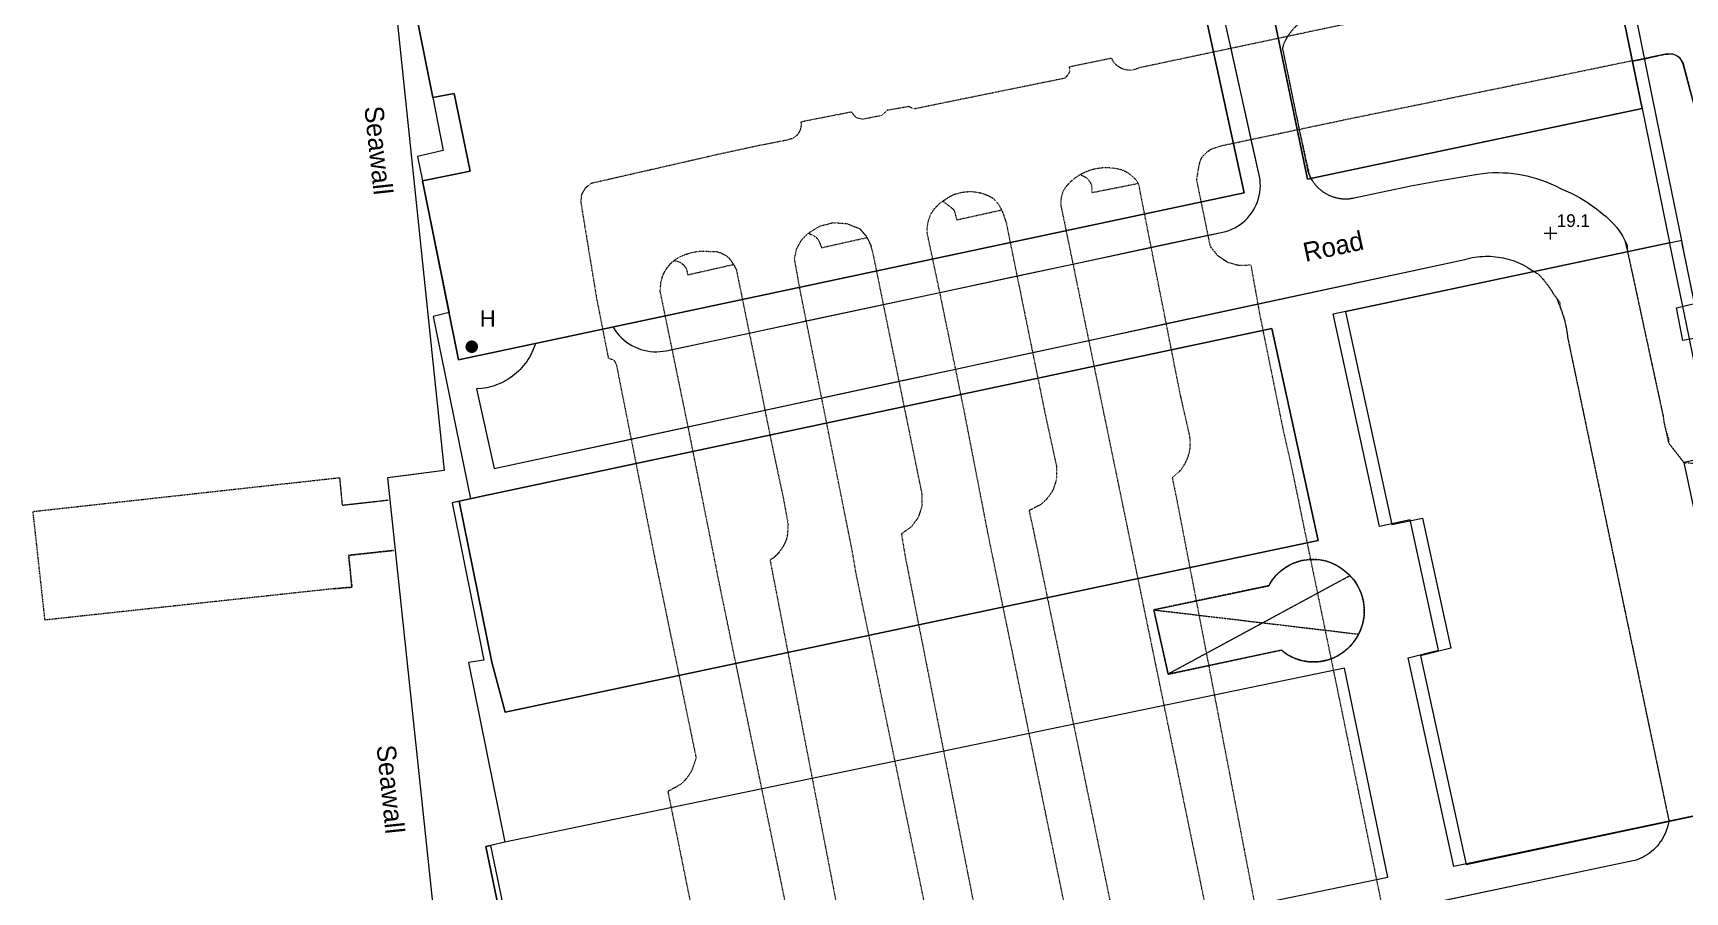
# Model space of a CAD drawing. Header units: millimetres. Extents: x 833924389 to 835767163, y 817400000 to 818811854.
# Drawn here: x 835226297 to 835356464, y 817915466 to 817983154 of the extents above; entities that cross this region are included whole.
import ezdxf

# ---------------------------------------------------------------- set-up
doc = ezdxf.new("R2010")
doc.units = ezdxf.units.MM
doc.header["$LTSCALE"] = 10
doc.header["$MEASUREMENT"] = 0
for name, pattern in [('11SW4A$0$DGN Style 5', [6.522943, 2.795547, -3.727396]), ('11SW4B$0$DGN Style 5', [6.626977, 2.840133, -3.786844]), ('11SW4B$1$DGN Style 3', [2.349844, 1.67846, -0.671384]), ('11SW4B$1$DGN Style 5', [1.174922, 0.503538, -0.671384])]:
    doc.linetypes.add(name, pattern=pattern)
doc.layers.add('01_Base_Plan', color=5, linetype='Continuous', lineweight=5)
doc.styles.add('11SW4B$0$Style-ENGINEERING', font='ENGINEERING.shx')
doc.styles.add('11SW4B$0$Style-WORKING', font='WORKING.shx')

# ---------------------------------------------------------------- blocks, each defined once
blk = doc.blocks.new('11SW4B$0$SPOTHT')
at = {"layer": '01_Base_Plan', "linetype": 'Continuous', "lineweight": 13}
for p, q in [((-0.5, 0), (0.5, 0)), ((0, -0.5), (0, 0.5))]:
    blk.add_line(p, q, dxfattribs=at)
blk = doc.blocks.new('11SW4B$0$UTIFH')
at = {"layer": '01_Base_Plan', "linetype": 'Continuous', "lineweight": 13}
h = blk.add_hatch(color=256, dxfattribs=at)
edge = h.paths.add_edge_path()
edge.add_arc((0, 0), 0.5, 0, 360)

msp = doc.modelspace()

# ---------------------------------------------------------------- linework, layer by layer
at = {"layer": '01_Base_Plan', "linetype": '11SW4B$1$DGN Style 5'}
for p, q in [((835307937, 817980500), (835311286, 817981185)), ((835352312, 817980964), (835353285, 817981165)), ((835286784, 817976164), (835290790, 817976950)), ((835319040, 817966370), (835319145, 817966225))]:
    msp.add_line(p, q, dxfattribs=at)
at = {"layer": '01_Base_Plan', "linetype": 'Continuous', "flags": 128}
for points in [[(835315249, 818000000), (835316982, 817991238), (835314961, 817990818), (835316366, 817984593), (835318567, 817985024), (835321735, 817970562), (835259835, 817957408), (835256987, 817971501), (835260746, 817972282), (835259475, 817978397), (835257789, 817978081), (835254937, 817992379), (835287700, 818000000)], [(835287700, 818000000), (835254937, 817992379), (835257789, 817978081), (835259475, 817978397), (835260746, 817972282), (835256987, 817971501), (835259835, 817957408)], [(835259835, 817957408), (835321735, 817970562), (835318567, 817985024), (835316366, 817984593), (835314961, 817990818), (835316982, 817991238), (835315249, 818000000)], [(835272013, 817959965), (835272177, 817959711), (835272329, 817959508), (835272495, 817959315), (835272672, 817959133), (835272861, 817958964), (835273060, 817958806), (835273270, 817958662), (835273488, 817958532), (835273714, 817958416), (835273947, 817958314), (835274187, 817958228), (835274431, 817958158), (835274680, 817958103), (835274931, 817958065), (835275185, 817958042), (835275439, 817958036), (835275693, 817958047), (835275946, 817958074), (835276197, 817958117), (835319673, 817967393), (835320030, 817967454), (835320277, 817967517), (835320519, 817967597), (835320754, 817967692), (835320983, 817967803), (835321204, 817967929), (835321416, 817968070), (835321618, 817968224), (835321809, 817968391), (835321989, 817968571), (835322156, 817968763), (835322310, 817968965), (835322450, 817969177), (835322575, 817969398), (835322685, 817969626), (835322780, 817969862), (835322858, 817970103), (835322920, 817970349), (835322966, 817970599), (835322994, 817970851), (835323006, 817971104), (835323000, 817971357), (835322978, 817971610), (835322939, 817971861), (835316678, 818000000)], [(835348423, 818000000), (835348855, 817997885), (835346166, 817997327), (835347567, 817990925), (835350162, 817991487), (835353080, 817977204), (835326728, 817971639), (835323738, 817986122), (835325864, 817986606), (835324434, 817992857), (835321993, 817992330), (835320438, 818000000)], [(835320438, 818000000), (835321993, 817992330), (835324434, 817992857), (835325864, 817986606), (835323738, 817986122), (835326728, 817971639)], [(835326728, 817971639), (835353080, 817977204), (835350162, 817991487), (835347567, 817990925), (835346166, 817997327), (835348855, 817997885), (835348423, 818000000)], [(835357763, 817959190), (835356308, 817958932), (835355804, 817961493), (835357222, 817961838), (835356357, 817966088), (835356213, 817966795), (835354255, 817976392), (835349460, 818000000)], [(835250000, 817995589), (835250098, 817995596), (835250745, 817995644), (835254037, 817993200), (835258686, 817948675), (835255901, 817948312), (835254215, 817948093), (835259330, 817900000), (835259330, 817900000), (835260052, 817893208), (835260783, 817886331)], [(835254937, 817992379), (835257788, 817978083), (835258623, 817973899), (835256596, 817973436), (835256987, 817971501), (835259082, 817961133), (835257815, 817960808), (835260767, 817946454), (835259873, 817946247), (835259320, 817946120), (835261826, 817933741), (835260609, 817933539), (835263471, 817919385), (835262349, 817919137), (835261970, 817919053), (835264759, 817905643), (835263373, 817905400), (835266994, 817887624), (835260783, 817886331), (835251326, 817884362), (835253828, 817872344), (835255225, 817865636), (835258446, 817850161), (835258921, 817847980)], [(835272013, 817959965), (835272177, 817959711), (835272329, 817959508), (835272495, 817959315), (835272672, 817959134), (835272861, 817958964), (835273061, 817958806), (835273270, 817958662), (835273488, 817958532), (835273714, 817958416), (835273947, 817958314), (835274187, 817958228), (835274431, 817958158), (835274680, 817958103), (835274931, 817958065), (835275185, 817958042), (835275439, 817958036), (835275693, 817958047), (835275946, 817958074), (835276197, 817958117), (835276662, 817958216), (835282734, 817959511), (835287226, 817960470), (835293291, 817961764), (835297749, 817962715), (835303832, 817964013), (835308238, 817964953), (835314405, 817966269), (835318866, 817967220), (835319673, 817967393), (835320030, 817967454), (835320277, 817967517), (835320519, 817967597), (835320754, 817967692), (835320983, 817967803), (835321204, 817967929), (835321416, 817968070), (835321618, 817968224), (835321809, 817968392), (835321989, 817968571), (835322156, 817968763), (835322310, 817968965), (835322450, 817969177), (835322575, 817969398), (835322685, 817969626), (835322780, 817969862), (835322858, 817970103), (835322920, 817970349), (835322966, 817970599), (835322994, 817970851), (835323006, 817971104), (835323001, 817971357), (835322978, 817971610), (835322939, 817971861), (835322295, 817974752), (835320695, 817981943), (835320447, 817983057), (835320015, 817985001)], [(835352316, 817980946), (835353527, 817981184), (835353626, 817981205), (835353724, 817981226), (835353823, 817981248), (835353921, 817981271), (835354020, 817981294), (835354118, 817981317), (835354217, 817981340), (835354315, 817981363), (835354414, 817981385), (835354512, 817981406), (835354611, 817981426), (835354709, 817981445), (835354807, 817981462), (835354905, 817981477), (835355003, 817981491), (835355101, 817981502), (835355198, 817981511), (835355296, 817981517), (835355395, 817981514), (835355495, 817981497), (835355595, 817981469), (835355692, 817981431), (835355786, 817981386), (835355872, 817981334), (835355951, 817981278), (835356021, 817981211), (835356083, 817981134), (835356140, 817981051), (835356195, 817980964), (835356250, 817980876), (835356330, 817980758), (835357427, 817976509)], [(835353285, 817981165), (835355050, 817981530), (835355490, 817981520), (835355693, 817981431), (835355786, 817981386), (835356020, 817981240), (835356140, 817981051), (835356195, 817980964), (835356290, 817980720), (835357427, 817976509)], [(835257789, 817978081), (835258623, 817973899), (835256596, 817973436), (835256987, 817971501)], [(835353080, 817977204), (835355238, 817966645)], [(835326718, 817972385), (835326726, 817972347), (835326741, 817972295), (835326758, 817972243), (835326775, 817972191), (835326793, 817972140), (835326812, 817972089), (835326832, 817972038), (835326853, 817971988), (835326875, 817971938), (835326898, 817971888), (835326921, 817971839), (835326946, 817971790), (835326971, 817971742), (835326997, 817971694), (835327024, 817971647), (835327052, 817971600), (835327080, 817971553), (835327110, 817971507), (835327140, 817971462), (835327171, 817971417), (835327202, 817971373), (835327235, 817971329), (835327268, 817971286), (835327302, 817971243), (835327337, 817971201), (835327372, 817971160), (835327408, 817971119), (835327445, 817971079), (835327483, 817971039), (835327521, 817971001), (835327560, 817970962), (835327600, 817970925), (835327640, 817970888), (835327681, 817970852), (835327722, 817970817), (835327764, 817970782), (835327807, 817970748), (835327850, 817970715), (835327894, 817970683), (835327939, 817970651), (835327984, 817970620), (835328029, 817970590), (835328075, 817970561), (835328122, 817970533), (835328169, 817970505), (835328216, 817970478), (835328264, 817970452), (835328312, 817970427), (835328361, 817970403), (835328410, 817970380), (835328460, 817970357), (835328510, 817970335), (835328561, 817970314), (835328611, 817970295), (835328662, 817970276), (835328714, 817970257), (835328765, 817970240), (835328817, 817970224), (835328870, 817970208), (835328922, 817970194), (835328975, 817970180), (835329028, 817970168), (835329081, 817970156), (835329135, 817970145), (835329188, 817970135), (835329242, 817970126), (835329296, 817970118), (835329350, 817970111), (835329404, 817970105), (835329459, 817970100), (835329513, 817970096), (835329567, 817970093), (835329622, 817970090), (835329676, 817970089), (835329731, 817970089), (835329785, 817970089), (835329840, 817970091), (835329894, 817970093), (835329949, 817970096), (835330003, 817970101), (835330057, 817970106), (835330111, 817970112), (835330166, 817970119), (835330219, 817970128), (835330273, 817970137), (835330327, 817970147), (835330388, 817970158)], [(835326954, 817971686), (835327110, 817971508), (835327140, 817971462), (835327171, 817971417), (835327202, 817971373), (835327235, 817971329), (835327268, 817971286), (835327302, 817971243), (835327337, 817971201), (835327372, 817971160), (835327408, 817971119), (835327445, 817971079), (835327483, 817971039), (835327521, 817971001), (835327560, 817970962), (835327600, 817970925), (835327640, 817970888), (835327681, 817970852), (835327722, 817970817), (835327764, 817970782), (835327807, 817970748), (835327850, 817970715), (835327894, 817970683), (835327939, 817970651), (835327984, 817970620), (835328029, 817970590), (835328075, 817970561), (835328122, 817970533), (835328169, 817970505), (835328216, 817970478), (835328264, 817970452), (835328312, 817970427), (835328361, 817970403), (835328411, 817970380), (835328460, 817970357), (835328510, 817970335), (835328561, 817970315), (835328611, 817970295), (835328662, 817970276), (835328714, 817970257), (835328766, 817970240), (835328818, 817970224), (835328870, 817970209), (835328922, 817970194), (835328975, 817970180), (835329028, 817970168), (835329081, 817970156), (835329135, 817970145), (835329188, 817970135), (835329242, 817970126), (835329296, 817970118), (835329350, 817970111), (835329404, 817970105), (835329459, 817970100), (835329513, 817970096), (835329567, 817970093), (835329622, 817970090), (835329676, 817970089), (835329731, 817970089), (835329785, 817970089), (835329840, 817970091), (835329894, 817970093), (835329949, 817970096), (835330003, 817970101), (835330057, 817970106), (835330112, 817970112), (835330166, 817970120), (835330219, 817970128), (835330273, 817970137), (835330327, 817970147), (835330388, 817970158), (835334857, 817971125), (835337164, 817971521), (835340144, 817972029), (835340540, 817972086), (835340938, 817972126), (835341337, 817972151), (835341737, 817972159), (835342137, 817972150), (835342536, 817972126), (835342934, 817972085), (835343330, 817972028), (835343607, 817971978), (835343998, 817971892), (835344385, 817971793), (835344769, 817971682), (835345149, 817971557), (835345525, 817971420), (835345896, 817971270), (835346262, 817971108), (835346713, 817970887), (835347082, 817970732), (835347445, 817970565), (835347802, 817970385), (835348153, 817970193), (835348497, 817969989), (835348834, 817969773), (835349163, 817969546), (835349484, 817969308), (835349946, 817968934), (835350000, 817968891), (835350259, 817968685), (835350555, 817968416), (835350832, 817968127), (835351089, 817967821), (835351326, 817967499), (835351541, 817967161), (835351732, 817966810), (835351935, 817965946)], [(835330388, 817970158), (835334857, 817971125)], [(835334857, 817971125), (835337164, 817971521), (835340144, 817972029), (835340540, 817972085), (835340938, 817972126), (835341337, 817972151), (835341737, 817972159), (835342137, 817972150), (835342536, 817972126), (835342934, 817972085), (835343330, 817972028), (835343607, 817971978), (835343997, 817971892), (835344385, 817971793), (835344769, 817971682), (835345149, 817971557), (835345525, 817971420), (835345896, 817971270), (835346262, 817971108), (835346713, 817970888), (835347082, 817970732), (835347445, 817970565), (835347802, 817970385), (835348153, 817970193), (835348497, 817969989), (835348834, 817969773), (835349163, 817969546), (835349484, 817969308), (835349946, 817968934), (835350000, 817968891)], [(835350000, 817968891), (835350259, 817968685), (835350555, 817968415), (835350832, 817968127), (835351089, 817967821), (835351326, 817967499), (835351540, 817967161), (835351732, 817966810), (835351901, 817966448), (835351915, 817966039)], [(835355238, 817966645), (835355281, 817966431), (835356551, 817960219), (835358678, 817949807), (835356377, 817949304), (835358574, 817938950), (835360806, 817939394), (835362616, 817930536), (835363233, 817927515), (835364166, 817922948), (835338243, 817917470), (835334663, 817933921), (835337047, 817934526), (835334822, 817944779), (835332390, 817944277), (835328741, 817961035), (835355238, 817966645)], [(835356209, 817966795), (835329713, 817961184), (835333361, 817944427), (835335793, 817944929), (835338018, 817934676), (835335635, 817934071), (835339215, 817917619), (835365167, 817923138), (835364205, 817927665), (835363588, 817930685), (835361791, 817939568), (835359734, 817939156), (835357702, 817949228), (835359712, 817949631), (835357522, 817960368), (835356253, 817966581), (835356209, 817966795)], [(835265895, 817958736), (835265834, 817958542), (835265766, 817958351), (835265689, 817958163), (835265606, 817957978), (835265514, 817957796), (835265416, 817957619), (835265310, 817957445), (835265197, 817957276), (835265078, 817957112), (835264952, 817956952), (835264820, 817956798), (835264682, 817956649), (835264537, 817956505), (835264387, 817956368), (835264232, 817956237), (835264071, 817956112), (835263906, 817955994), (835263736, 817955882), (835263561, 817955777), (835263383, 817955680), (835263200, 817955589), (835263015, 817955507), (835262825, 817955431), (835262633, 817955363), (835262439, 817955303), (835262242, 817955251), (835262043, 817955207), (835261843, 817955171), (835261641, 817955143), (835261249, 817955112), (835262627, 817948836), (835339110, 817965319), (835339307, 817965372), (835339505, 817965419), (835339705, 817965460), (835339905, 817965494), (835340107, 817965521), (835340310, 817965542), (835340513, 817965556), (835340716, 817965564), (835340920, 817965565), (835341123, 817965560), (835341327, 817965548), (835341530, 817965529), (835341732, 817965504), (835341933, 817965473), (835342133, 817965434), (835342331, 817965390), (835342528, 817965339), (835342724, 817965281), (835342917, 817965218), (835343108, 817965148), (835343297, 817965072), (835343483, 817964990), (835343666, 817964902), (835343847, 817964808), (835344024, 817964708), (835344198, 817964603), (835344489, 817964408)], [(835265895, 817958736), (835265834, 817958542), (835265766, 817958351), (835265689, 817958163), (835265606, 817957978), (835265514, 817957796), (835265416, 817957619), (835265310, 817957445), (835265198, 817957276), (835265078, 817957112), (835264952, 817956952), (835264820, 817956798), (835264682, 817956649), (835264537, 817956505), (835264387, 817956368), (835264232, 817956237), (835264072, 817956112), (835263906, 817955994), (835263736, 817955882), (835263561, 817955777), (835263383, 817955680), (835263200, 817955590), (835263015, 817955507), (835262825, 817955431), (835262634, 817955363), (835262439, 817955303), (835262242, 817955251), (835262043, 817955207), (835261843, 817955171), (835261641, 817955143), (835261249, 817955112), (835262627, 817948836), (835273422, 817951162), (835277914, 817952130), (835283968, 817953435), (835288439, 817954399), (835294524, 817955710), (835298995, 817956674), (835305060, 817957981), (835309479, 817958933), (835315594, 817960251), (835322805, 817961805), (835339111, 817965319), (835339307, 817965372), (835339505, 817965419), (835339705, 817965460), (835339905, 817965494), (835340107, 817965521), (835340310, 817965542), (835340513, 817965556), (835340716, 817965564), (835340920, 817965565), (835341124, 817965560), (835341327, 817965548), (835341530, 817965529), (835341732, 817965504), (835341933, 817965473), (835342133, 817965434), (835342331, 817965390), (835342528, 817965339), (835342724, 817965282), (835342917, 817965218), (835343108, 817965148), (835343297, 817965072), (835343483, 817964990), (835343666, 817964902), (835343847, 817964808), (835344024, 817964708), (835344198, 817964603), (835344489, 817964408)], [(835259082, 817961133), (835257815, 817960808), (835260767, 817946454)], [(835261816, 817946677), (835323899, 817959878), (835327549, 817943171), (835263496, 817929633), (835262457, 817933574), (835259870, 817946263), (835261816, 817946677)], [(835261816, 817946677), (835259870, 817946263), (835262457, 817933574), (835263496, 817929633), (835327549, 817943171), (835323899, 817959878), (835261816, 817946677)], [(835259870, 817946263), (835259320, 817946120), (835261826, 817933741), (835260609, 817933539), (835263468, 817919398)], [(835314611, 817937695), (835323667, 817939600), (835323794, 817939820), (835323936, 817940031), (835324090, 817940233), (835324257, 817940424), (835324437, 817940604), (835324627, 817940772), (835324829, 817940927), (835325039, 817941070), (835325259, 817941198), (835325487, 817941312), (835325721, 817941411), (835325961, 817941494), (835326206, 817941562), (835326456, 817941614), (835326707, 817941650), (835326961, 817941670), (835327216, 817941673), (835327470, 817941660), (835327723, 817941630), (835327973, 817941584), (835328220, 817941522), (835328462, 817941444), (835328698, 817941351), (835328929, 817941243), (835329151, 817941120), (835329365, 817940983), (835329748, 817940684), (835329939, 817940517), (835330119, 817940338), (835330287, 817940147), (835330442, 817939947), (835330585, 817939736), (835330713, 817939518), (835330828, 817939291), (835330927, 817939058), (835331012, 817938819), (835331081, 817938575), (835331134, 817938327), (835331171, 817938076), (835331192, 817937823), (835331197, 817937569), (835331186, 817937316), (835331158, 817937064), (835331115, 817936814), (835331055, 817936567), (835330980, 817936325), (835330889, 817936088), (835330784, 817935857), (835330664, 817935634), (835330525, 817935411), (835330382, 817935202), (835330225, 817935002), (835330056, 817934812), (835329874, 817934634), (835329682, 817934468), (835329479, 817934315), (835329267, 817934175), (835329046, 817934049), (835328817, 817933937), (835328582, 817933841), (835328341, 817933760), (835328095, 817933694), (835327845, 817933645), (835327593, 817933611), (835327339, 817933594), (835327085, 817933594), (835326831, 817933609), (835326578, 817933641), (835326328, 817933690), (835326082, 817933754), (835325841, 817933834), (835325605, 817933929), (835325376, 817934040), (835325155, 817934165), (835324942, 817934304), (835324648, 817934531), (835315744, 817932626), (835314611, 817937695)], [(835333047, 817916641), (835329639, 817933100), (835263471, 817919385), (835262348, 817919137), (835265750, 817902706), (835333047, 817916641)], [(835333047, 817916641), (835329640, 817933100), (835263471, 817919385), (835262348, 817919137), (835265750, 817902706), (835333047, 817916641)], [(835355196, 817921087), (835355161, 817920887), (835355116, 817920689), (835355060, 817920494), (835354994, 817920302), (835354919, 817920113), (835354833, 817919929), (835354739, 817919750), (835354635, 817919575), (835354522, 817919406), (835354400, 817919243), (835354270, 817919087), (835354132, 817918938), (835353987, 817918796), (835353834, 817918661), (835353674, 817918535), (835353509, 817918417), (835353337, 817918308), (835353160, 817918208), (835352978, 817918118), (835352625, 817917974), (835350000, 817917421), (835332700, 817913778)], [(835355196, 817921087), (835355161, 817920887), (835355116, 817920689), (835355060, 817920494), (835354994, 817920302), (835354919, 817920113), (835354833, 817919929), (835354739, 817919750), (835354635, 817919575), (835354522, 817919406), (835354400, 817919243), (835354270, 817919087), (835354132, 817918938), (835353987, 817918796), (835353834, 817918661), (835353674, 817918535), (835353509, 817918417), (835353337, 817918308), (835353160, 817918208), (835352978, 817918117), (835352625, 817917974), (835350000, 817917421)], [(835260783, 817886331), (835266994, 817887624), (835263373, 817905400), (835264759, 817905643), (835261970, 817919053), (835262348, 817919137)], [(835350000, 817917421), (835267270, 817900000)]]:
    msp.add_lwpolyline(points, dxfattribs=at)
at = {"layer": '01_Base_Plan', "flags": 128}
for points in [[(835254037, 817993200), (835258686, 817948675), (835254215, 817948093), (835259330, 817900000)], [(835353285, 817981165), (835355050, 817981530), (835355490, 817981520), (835355692, 817981431), (835355786, 817981386), (835356020, 817981240), (835356140, 817981051), (835356195, 817980964), (835356290, 817980720), (835357427, 817976509)]]:
    msp.add_lwpolyline(points, dxfattribs=at)
at = {"layer": '01_Base_Plan', "linetype": '11SW4B$1$DGN Style 5', "flags": 128}
for points in [[(835350838, 817988181), (835344900, 817986920), (835329760, 817983860), (835325154, 817982886), (835320695, 817981943), (835313540, 817980430), (835313444, 817980399), (835313348, 817980365), (835313253, 817980329), (835313157, 817980295), (835313061, 817980265), (835312965, 817980240), (835312869, 817980224), (835312771, 817980219), (835312671, 817980221), (835312570, 817980229), (835312469, 817980243), (835312368, 817980263), (835312270, 817980289), (835312174, 817980321), (835312083, 817980358), (835311994, 817980401), (835311906, 817980451), (835311821, 817980506), (835311738, 817980567), (835311660, 817980633), (835311586, 817980702), (835311518, 817980775), (835311457, 817980851), (835311404, 817980933), (835311357, 817981021), (835311316, 817981113), (835311286, 817981185)], [(835325794, 817986439), (835325902, 817985953), (835326278, 817984261), (835326319, 817984078), (835326283, 817984053), (835326265, 817984042), (835326248, 817984030), (835326231, 817984018), (835326214, 817984006), (835326196, 817983994), (835326179, 817983982), (835326162, 817983970), (835326146, 817983957), (835326129, 817983945), (835326112, 817983932), (835326095, 817983920), (835326079, 817983907), (835326062, 817983894), (835326046, 817983882), (835326029, 817983869), (835326013, 817983856), (835325997, 817983842), (835325981, 817983829), (835325964, 817983816), (835325948, 817983802), (835325932, 817983789), (835325916, 817983775), (835325901, 817983762), (835325885, 817983748), (835325869, 817983734), (835325854, 817983720), (835325838, 817983706), (835325823, 817983692), (835325807, 817983678), (835325792, 817983664), (835325777, 817983649), (835325762, 817983635), (835325747, 817983620), (835325732, 817983606), (835325717, 817983591), (835325702, 817983576), (835325687, 817983562), (835325672, 817983547), (835325658, 817983532), (835325643, 817983517), (835325629, 817983501), (835325615, 817983486), (835325600, 817983471), (835325586, 817983455), (835325572, 817983440), (835325558, 817983425), (835325544, 817983409), (835325530, 817983393), (835325517, 817983377), (835325503, 817983362), (835325489, 817983346), (835325476, 817983330), (835325463, 817983314), (835325449, 817983297), (835325436, 817983281), (835325423, 817983265), (835325410, 817983249), (835325397, 817983232), (835325384, 817983216), (835325371, 817983199), (835325358, 817983183), (835325346, 817983166), (835325333, 817983149), (835325321, 817983132), (835325309, 817983115), (835325296, 817983099), (835325284, 817983081), (835325272, 817983064), (835325260, 817983047), (835325248, 817983030), (835325237, 817983013), (835325225, 817982995), (835325213, 817982978), (835325202, 817982961), (835325190, 817982943), (835325179, 817982925), (835325168, 817982908), (835325157, 817982890), (835325154, 817982886), (835325146, 817982872), (835325135, 817982854), (835325124, 817982837), (835325113, 817982819), (835325103, 817982801), (835325092, 817982783), (835325082, 817982764), (835325072, 817982746), (835325061, 817982728), (835325051, 817982710), (835325041, 817982691), (835325031, 817982673), (835325021, 817982654), (835325012, 817982636), (835325002, 817982617), (835324993, 817982599), (835324983, 817982580), (835324974, 817982561), (835324965, 817982543), (835324956, 817982524), (835324947, 817982505), (835324938, 817982486), (835324929, 817982467), (835324920, 817982448), (835324911, 817982429), (835324903, 817982410), (835324895, 817982391), (835324886, 817982372), (835324878, 817982352), (835324870, 817982333), (835324862, 817982314), (835324854, 817982294), (835324846, 817982275), (835324839, 817982255), (835324831, 817982236), (835324824, 817982216), (835324816, 817982197), (835324809, 817982177), (835324802, 817982158), (835324795, 817982138), (835324788, 817982118), (835324781, 817982098), (835324775, 817982079), (835324768, 817982059), (835324762, 817982039), (835324755, 817982019), (835324749, 817981999), (835324742, 817981976), (835326067, 817975547), (835326875, 817971938), (835326954, 817971686)], [(835307937, 817980500), (835307978, 817980205), (835307968, 817980111), (835307937, 817980023), (835307889, 817979939), (835307828, 817979858), (835307760, 817979780), (835307691, 817979702), (835307600, 817979590), (835295710, 817977170), (835295320, 817977360), (835293590, 817977060), (835293120, 817976640), (835291670, 817976360), (835291470, 817976404), (835291370, 817976425), (835291272, 817976452), (835291182, 817976489), (835291103, 817976541), (835291033, 817976609), (835290971, 817976687), (835290913, 817976772), (835290790, 817976950)], [(835352312, 817980964), (835342000, 817978830), (835330020, 817976380), (835326067, 817975547)], [(835286784, 817976164), (835286797, 817976101), (835286812, 817976002), (835286819, 817975903), (835286813, 817975806), (835286797, 817975708), (835286772, 817975609), (835286739, 817975511), (835286700, 817975418), (835286654, 817975329), (835286601, 817975246), (835286540, 817975166), (835286472, 817975090), (835286399, 817975019), (835286320, 817974954), (835286239, 817974897), (835286153, 817974851), (835286061, 817974815), (835285964, 817974786), (835285866, 817974760), (835285690, 817974710), (835283300, 817974240), (835280340, 817973600), (835270230, 817971290), (835269796, 817970913), (835269507, 817970427), (835269457, 817969865), (835269620, 817968830), (835270700, 817962240), (835271630, 817957520), (835271730, 817957496), (835271832, 817957475), (835271931, 817957449), (835272018, 817957409), (835272088, 817957347), (835272141, 817957265), (835272186, 817957171), (835272260, 817957020), (835273422, 817951162), (835275290, 817941750), (835278540, 817926050), (835278507, 817925955), (835278477, 817925859), (835278447, 817925763), (835278418, 817925666), (835278389, 817925569), (835278360, 817925472), (835278329, 817925377), (835278296, 817925282), (835278261, 817925188), (835278223, 817925097), (835278181, 817925007), (835278135, 817924920), (835278085, 817924835), (835278032, 817924751), (835277976, 817924667), (835277917, 817924585), (835277856, 817924505), (835277792, 817924426), (835277726, 817924348), (835277659, 817924273), (835277589, 817924200), (835277517, 817924129), (835277444, 817924061), (835277370, 817923995), (835277294, 817923933), (835277214, 817923875), (835277131, 817923820), (835277046, 817923769), (835276959, 817923719), (835276871, 817923671), (835276781, 817923624), (835276691, 817923578), (835276601, 817923532), (835276511, 817923485), (835276423, 817923438), (835276320, 817923380), (835280502, 817902786), (835282108, 817894876), (835286430, 817873590), (835286752, 817872047), (835286804, 817871797), (835287421, 817870073), (835288270, 817868450), (835288858, 817867748), (835289279, 817867244), (835290495, 817866247), (835291875, 817865493), (835293370, 817865008), (835294930, 817864810), (835297040, 817865070), (835306569, 817866977), (835309530, 817867570), (835328200, 817871410), (835338880, 817873620), (835343330, 817874280), (835355690, 817876860), (835378963, 817881614), (835379509, 817881726), (835380228, 817881873), (835380292, 817881886), (835381076, 817882046), (835381432, 817882119), (835383250, 817882490), (835383446, 817882528), (835384313, 817882697)], [(835326067, 817975547), (835322295, 817974752), (835319820, 817974230), (835319727, 817974193), (835319631, 817974159), (835319535, 817974127), (835319439, 817974094), (835319344, 817974060), (835319250, 817974024), (835319158, 817973985), (835319070, 817973941), (835318985, 817973891), (835318903, 817973836), (835318821, 817973777), (835318739, 817973714), (835318658, 817973648), (835318582, 817973578), (835318510, 817973505), (835318444, 817973428), (835318385, 817973347), (835318336, 817973262), (835318297, 817973174), (835318262, 817973084), (835318231, 817972992), (835318204, 817972897), (835318179, 817972802), (835318157, 817972704), (835318137, 817972606), (835318119, 817972507), (835318102, 817972407), (835318086, 817972306), (835318071, 817972205), (835318056, 817972104), (835318041, 817972004), (835318026, 817971903), (835318009, 817971803), (835317991, 817971704), (835317970, 817971600), (835318866, 817967220), (835319040, 817966370)], [(835307290, 817969550), (835308238, 817964953), (835309479, 817958933), (835312220, 817945640), (835319361, 817910969), (835320439, 817905737), (835320985, 817903054), (835325720, 817879820), (835325871, 817879214), (835326293, 817878753), (835326884, 817878548), (835327500, 817878650), (835328240, 817878809), (835328842, 817879268), (835329190, 817879940), (835329116, 817880542), (835324634, 817903822), (835323106, 817911758), (835318955, 817933313), (835318767, 817934291), (835318193, 817937271), (835317975, 817938403), (835316410, 817946530), (835316080, 817948110), (835316217, 817948233), (835316293, 817948299), (835316369, 817948365), (835316445, 817948431), (835316519, 817948499), (835316592, 817948567), (835316661, 817948639), (835316727, 817948713), (835316789, 817948790), (835316849, 817948870), (835316907, 817948952), (835316962, 817949036), (835317015, 817949122), (835317066, 817949209), (835317114, 817949298), (835317159, 817949387), (835317202, 817949478), (835317241, 817949569), (835317277, 817949662), (835317311, 817949756), (835317343, 817949852), (835317371, 817949949), (835317397, 817950046), (835317420, 817950144), (835317439, 817950243), (835317456, 817950341), (835317470, 817950440), (835317479, 817950538), (835317483, 817950638), (835317483, 817950738), (835317481, 817950838), (835317477, 817950938), (835317471, 817951039), (835317466, 817951139), (835317462, 817951240), (835317460, 817951340), (835316680, 817954750), (835315594, 817960251), (835314405, 817966269), (835313530, 817970700), (835313511, 817970799), (835313496, 817970900), (835313481, 817971002), (835313463, 817971101), (835313438, 817971197), (835313402, 817971288), (835313389, 817971310), (835313389, 817971310), (835313354, 817971373), (835313299, 817971455), (835313239, 817971536), (835313175, 817971614), (835313106, 817971690), (835313035, 817971763), (835312961, 817971833), (835312886, 817971899), (835312810, 817971962), (835312730, 817972022), (835312647, 817972079), (835312562, 817972134), (835312475, 817972185), (835312385, 817972232), (835312295, 817972276), (835312203, 817972316), (835312111, 817972351), (835312017, 817972383), (835311920, 817972410), (835311822, 817972433), (835311723, 817972453), (835311624, 817972470), (835311524, 817972484), (835311424, 817972496), (835311325, 817972505), (835311226, 817972513), (835311125, 817972520), (835311025, 817972525), (835310924, 817972528), (835310824, 817972529), (835310723, 817972528), (835310623, 817972525), (835310523, 817972519), (835310424, 817972511), (835310325, 817972499), (835310226, 817972485), (835310128, 817972469), (835310029, 817972450), (835309931, 817972428), (835309833, 817972404), (835309736, 817972378), (835309639, 817972349), (835309544, 817972319), (835309449, 817972286), (835309356, 817972250), (835309264, 817972213), (835309172, 817972173), (835309081, 817972131), (835308991, 817972086), (835308902, 817972039), (835308831, 817972000), (835308831, 817972000), (835308814, 817971990), (835308727, 817971939), (835308642, 817971886), (835308558, 817971831), (835308476, 817971774), (835308395, 817971716), (835308316, 817971656), (835308237, 817971593), (835308160, 817971528), (835308084, 817971462), (835308010, 817971393), (835307937, 817971323), (835307867, 817971250), (835307800, 817971176), (835307735, 817971101), (835307673, 817971024), (835307615, 817970944), (835307560, 817970859), (835307510, 817970771), (835307464, 817970680), (835307423, 817970587), (835307387, 817970493), (835307356, 817970398), (835307330, 817970302), (835307311, 817970206), (835307301, 817970107), (835307295, 817970007), (835307294, 817969906), (835307294, 817969805), (835307294, 817969704), (835307290, 817969550)], [(835308830, 817972000), (835308831, 817972000), (835308919, 817971953), (835309011, 817971909), (835309104, 817971865), (835309193, 817971818), (835309277, 817971766), (835309353, 817971705), (835309421, 817971634), (835309485, 817971556), (835309544, 817971471), (835309596, 817971383), (835309640, 817971291), (835309676, 817971199), (835309701, 817971105), (835309713, 817971007), (835309718, 817970906), (835309717, 817970805), (835309717, 817970702), (835309720, 817970580), (835313389, 817971310), (835313390, 817971310)], [(835297987, 817969904), (835298071, 817969958), (835298155, 817970015), (835298238, 817970072), (835298321, 817970130), (835298404, 817970187), (835298488, 817970241), (835298574, 817970292), (835298661, 817970339), (835298751, 817970380), (835298843, 817970417), (835298937, 817970451), (835299032, 817970484), (835299128, 817970513), (835299226, 817970541), (835299324, 817970566), (835299422, 817970588), (835299521, 817970607), (835299620, 817970623), (835299719, 817970636), (835299818, 817970646), (835299917, 817970653), (835300017, 817970657), (835300117, 817970658), (835300218, 817970656), (835300319, 817970652), (835300420, 817970644), (835300521, 817970634), (835300621, 817970621), (835300720, 817970605), (835300817, 817970586), (835300914, 817970564), (835301011, 817970540), (835301108, 817970513), (835301205, 817970484), (835301302, 817970451), (835301397, 817970416), (835301491, 817970378), (835301584, 817970337), (835301674, 817970292), (835301761, 817970245), (835301845, 817970195), (835301926, 817970139), (835302002, 817970077), (835302075, 817970007), (835302143, 817969933), (835302209, 817969854), (835302271, 817969773), (835302330, 817969690), (835302387, 817969607), (835302442, 817969524), (835302492, 817969439), (835302539, 817969351), (835302584, 817969260), (835302605, 817969214), (835302626, 817969169), (835302666, 817969077), (835302705, 817968984), (835302743, 817968891), (835302780, 817968798), (835302814, 817968705), (835302846, 817968610), (835302877, 817968515), (835302906, 817968419), (835302935, 817968323), (835302990, 817968150), (835303832, 817964013), (835304520, 817960630), (835305060, 817957981), (835306080, 817952970), (835306940, 817949030), (835306939, 817948930), (835306940, 817948829), (835306943, 817948728), (835306946, 817948627), (835306949, 817948526), (835306951, 817948425), (835306951, 817948325), (835306948, 817948225), (835306942, 817948125), (835306931, 817948027), (835306915, 817947930), (835306894, 817947833), (835306870, 817947737), (835306842, 817947640), (835306811, 817947544), (835306777, 817947448), (835306741, 817947353), (835306701, 817947260), (835306658, 817947168), (835306613, 817947078), (835306566, 817946990), (835306516, 817946904), (835306463, 817946821), (835306408, 817946738), (835306349, 817946657), (835306287, 817946577), (835306223, 817946499), (835306156, 817946422), (835306086, 817946348), (835306015, 817946276), (835305942, 817946207), (835305867, 817946140), (835305791, 817946077), (835305713, 817946017), (835305632, 817945961), (835305547, 817945909), (835305460, 817945860), (835305371, 817945814), (835305281, 817945770), (835305189, 817945727), (835305097, 817945684), (835305006, 817945642), (835304915, 817945598), (835304780, 817945530), (835305160, 817943790), (835312248, 817909471), (835313882, 817901560), (835315890, 817891840), (835318540, 817877980), (835318515, 817877883), (835318492, 817877783), (835318472, 817877683), (835318450, 817877583), (835318426, 817877485), (835318397, 817877390), (835318360, 817877299), (835318315, 817877213), (835318261, 817877131), (835318200, 817877050), (835318133, 817876973), (835318061, 817876899), (835317985, 817876830), (835317905, 817876766), (835317823, 817876708), (835317740, 817876658), (835317652, 817876614), (835317559, 817876577), (835317463, 817876545), (835317365, 817876519), (835317264, 817876498), (835317164, 817876481), (835317063, 817876468), (835316965, 817876458), (835316865, 817876451), (835316764, 817876448), (835316662, 817876449), (835316560, 817876455), (835316459, 817876466), (835316360, 817876482), (835316263, 817876503), (835316169, 817876531), (835316075, 817876565), (835315983, 817876605), (835315891, 817876650), (835315802, 817876700), (835315716, 817876755), (835315633, 817876813), (835315556, 817876876), (835315483, 817876942), (835315417, 817877014), (835315357, 817877093), (835315301, 817877176), (835315247, 817877262), (835315194, 817877349), (835315141, 817877436), (835315060, 817877560), (835314470, 817880610), (835312900, 817888630), (835310386, 817900824), (835308755, 817908736), (835301690, 817943000), (835301400, 817944460), (835300960, 817946740), (835299650, 817953480), (835298995, 817956674), (835298740, 817957920), (835297749, 817962715), (835297640, 817963240), (835296750, 817967430), (835296749, 817967530), (835296746, 817967631), (835296748, 817967731), (835296760, 817967830), (835296774, 817967929), (835296789, 817968028), (835296806, 817968128), (835296824, 817968227), (835296845, 817968325), (835296870, 817968422), (835296899, 817968517), (835296933, 817968610), (835296971, 817968702), (835297012, 817968794), (835297057, 817968884), (835297105, 817968973), (835297156, 817969060), (835297210, 817969145), (835297267, 817969227), (835297327, 817969306), (835297391, 817969382), (835297459, 817969455), (835297530, 817969525), (835297603, 817969594), (835297678, 817969662), (835297753, 817969730), (835297827, 817969797), (835297987, 817969904)], [(835297987, 817969904), (835298290, 817969668), (835298373, 817969608), (835298458, 817969550), (835298542, 817969491), (835298623, 817969430), (835298700, 817969365), (835298769, 817969296), (835298829, 817969221), (835298878, 817969139), (835298917, 817969050), (835298948, 817968955), (835298973, 817968858), (835298995, 817968757), (835299016, 817968656), (835299037, 817968556), (835299070, 817968430), (835302605, 817969214), (835302630, 817969220)], [(835286760, 817962800), (835286300, 817965360), (835286462, 817966135), (835286839, 817966831), (835287400, 817967390), (835288309, 817967953), (835289347, 817968212), (835290415, 817968142), (835291410, 817967750), (835291948, 817967153), (835292004, 817967036), (835292300, 817966430), (835292490, 817965700), (835293291, 817961764), (835294524, 817955710), (835296320, 817946890), (835296348, 817945930), (835296066, 817945013), (835295503, 817944235), (835294720, 817943680), (835295020, 817941890), (835301851, 817907282), (835303415, 817899358), (835306060, 817885960), (835306980, 817881410), (835308050, 817876140), (835307788, 817875294), (835307175, 817874656), (835306340, 817874360), (835305668, 817874346), (835305063, 817874637), (835304654, 817875170), (835304530, 817875830), (835299848, 817898608), (835298330, 817905990), (835298221, 817906517), (835291130, 817940680), (835290870, 817942240), (835288439, 817954399), (835287226, 817960470), (835286760, 817962800)], [(835287400, 817967390), (835287488, 817967341), (835287580, 817967295), (835287673, 817967250), (835287766, 817967205), (835287856, 817967157), (835287941, 817967105), (835288019, 817967047), (835288089, 817966982), (835288148, 817966907), (835288199, 817966824), (835288242, 817966734), (835288280, 817966640), (835288315, 817966544), (835288349, 817966446), (835288385, 817966349), (835288430, 817966240), (835292004, 817967036), (835292020, 817967040)], [(835275720, 817962790), (835275729, 817962890), (835275736, 817962990), (835275742, 817963091), (835275748, 817963192), (835275754, 817963292), (835275763, 817963392), (835275775, 817963491), (835275791, 817963589), (835275812, 817963686), (835275839, 817963781), (835275869, 817963876), (835275903, 817963971), (835275940, 817964065), (835275981, 817964158), (835276024, 817964249), (835276070, 817964339), (835276119, 817964427), (835276171, 817964512), (835276225, 817964595), (835276282, 817964676), (835276343, 817964757), (835276406, 817964836), (835276473, 817964912), (835276541, 817964987), (835276613, 817965058), (835276686, 817965127), (835276762, 817965192), (835276811, 817965230), (835276811, 817965230), (835276839, 817965252), (835276920, 817965310), (835277004, 817965365), (835277090, 817965417), (835277178, 817965466), (835277267, 817965512), (835277358, 817965557), (835277450, 817965598), (835277543, 817965638), (835277635, 817965676), (835277728, 817965712), (835277822, 817965745), (835277917, 817965777), (835278013, 817965806), (835278110, 817965833), (835278208, 817965858), (835278306, 817965880), (835278404, 817965900), (835278503, 817965917), (835278601, 817965932), (835278700, 817965943), (835278799, 817965952), (835278899, 817965957), (835278999, 817965960), (835279100, 817965961), (835279200, 817965960), (835279301, 817965958), (835279401, 817965955), (835279501, 817965952), (835279601, 817965949), (835279702, 817965948), (835279803, 817965947), (835279905, 817965944), (835280006, 817965940), (835280106, 817965931), (835280204, 817965917), (835280301, 817965896), (835280395, 817965868), (835280489, 817965833), (835280582, 817965794), (835280673, 817965749), (835280762, 817965699), (835280849, 817965646), (835280931, 817965588), (835281009, 817965527), (835281082, 817965461), (835281150, 817965389), (835281214, 817965312), (835281275, 817965232), (835281334, 817965149), (835281391, 817965065), (835281448, 817964982), (835281490, 817964920), (835281490, 817964920), (835281504, 817964899), (835281556, 817964814), (835281604, 817964726), (835281649, 817964636), (835281710, 817964520), (835282734, 817959511), (835283460, 817955960), (835283968, 817953435), (835284500, 817950790), (835285410, 817946530), (835285790, 817944430), (835285781, 817944330), (835285775, 817944229), (835285770, 817944129), (835285765, 817944027), (835285760, 817943926), (835285754, 817943826), (835285746, 817943725), (835285735, 817943626), (835285721, 817943528), (835285701, 817943431), (835285676, 817943336), (835285646, 817943242), (835285613, 817943148), (835285576, 817943054), (835285536, 817942961), (835285493, 817942869), (835285447, 817942779), (835285398, 817942690), (835285346, 817942603), (835285292, 817942518), (835285235, 817942436), (835285176, 817942356), (835285115, 817942278), (835285051, 817942200), (835284985, 817942123), (835284916, 817942047), (835284845, 817941974), (835284770, 817941904), (835284693, 817941837), (835284613, 817941775), (835284531, 817941719), (835284445, 817941668), (835284370, 817941630), (835291422, 817905086), (835292952, 817897157), (835297370, 817874260), (835297468, 817873591), (835297257, 817872948), (835296781, 817872467), (835296140, 817872250), (835295452, 817872080), (835294767, 817872261), (835294251, 817872747), (835294030, 817873420), (835292220, 817882260), (835289327, 817896394), (835287708, 817904304), (835286890, 817908300), (835280310, 817940100), (835279850, 817942460), (835277914, 817952130), (835277890, 817952250), (835276662, 817958216), (835275720, 817962790)], [(835319040, 817966370), (835319622, 817965629), (835320405, 817965104), (835321311, 817964847), (835322253, 817964884), (835322805, 817961805), (835322960, 817960940), (835324820, 817951760), (835325410, 817949190), (835326959, 817941670), (835327506, 817939018), (835328107, 817936096), (835328573, 817933838), (835332280, 817915840), (835332700, 817913778), (835334346, 817905691), (835338910, 817883270), (835338966, 817883136), (835339003, 817883042), (835339039, 817882947), (835339075, 817882852), (835339113, 817882759), (835339153, 817882667), (835339198, 817882579), (835339247, 817882493), (835339303, 817882412), (835339363, 817882333), (835339427, 817882256), (835339496, 817882181), (835339567, 817882109), (835339641, 817882039), (835339718, 817881973), (835339797, 817881910), (835339878, 817881852), (835339961, 817881797), (835340046, 817881747), (835340134, 817881699), (835340225, 817881655), (835340318, 817881614), (835340413, 817881577), (835340509, 817881544), (835340606, 817881515), (835340703, 817881491), (835340800, 817881471), (835340897, 817881458), (835340996, 817881451), (835341095, 817881450), (835341185, 817881453), (835341196, 817881453), (835341297, 817881458), (835341398, 817881465), (835341499, 817881472), (835341600, 817881477), (835341700, 817881480), (835344469, 817882056), (835353720, 817883980), (835373290, 817887980), (835382561, 817889822)], [(835351935, 817965946), (835351941, 817965922), (835354757, 817952910), (835354786, 817952658), (835354825, 817952407), (835354874, 817952158), (835354934, 817951912), (835355164, 817950871), (835356391, 817949295), (835357703, 817949228)], [(835276810, 817965230), (835276811, 817965230), (835276907, 817965202), (835277006, 817965178), (835277105, 817965153), (835277201, 817965123), (835277292, 817965086), (835277376, 817965036), (835277456, 817964976), (835277532, 817964908), (835277602, 817964833), (835277666, 817964753), (835277721, 817964670), (835277765, 817964583), (835277797, 817964490), (835277820, 817964392), (835277840, 817964292), (835277880, 817964100), (835281490, 817964920), (835281490, 817964920)], [(835344489, 817964408), (835344536, 817964379), (835344555, 817964367), (835344944, 817964128), (835345117, 817963942), (835345284, 817963750), (835345445, 817963554), (835345600, 817963353), (835345749, 817963148), (835345892, 817962938), (835346028, 817962724), (835346141, 817962532), (835346314, 817962309), (835346606, 817961596), (835346701, 817961360), (835346788, 817961122), (835346868, 817960881), (835346941, 817960638), (835347006, 817960393), (835347064, 817960146), (835347114, 817959898), (835347156, 817959647), (835347215, 817959176), (835349567, 817947951), (835350000, 817945884), (835351842, 817937092), (835355196, 817921087)], [(835250000, 817948066), (835250449, 817948115), (835250656, 817945947), (835254285, 817946355)], [(835254733, 817942383), (835251165, 817941996), (835251427, 817939483), (835250000, 817939363)]]:
    msp.add_lwpolyline(points, dxfattribs=at)
at = {"layer": '01_Base_Plan', "linetype": '11SW4B$0$DGN Style 5', "flags": 128}
for points in [[(835326329, 817984031), (835326300, 817984065), (835326282, 817984053), (835326265, 817984042), (835326248, 817984030), (835326231, 817984018), (835326213, 817984006), (835326196, 817983994), (835326179, 817983982), (835326162, 817983970), (835326146, 817983957), (835326129, 817983945), (835326112, 817983932), (835326095, 817983920), (835326079, 817983907), (835326062, 817983894), (835326046, 817983881), (835326029, 817983869), (835326013, 817983855), (835325997, 817983842), (835325980, 817983829), (835325964, 817983816), (835325948, 817983802), (835325932, 817983789), (835325916, 817983775), (835325901, 817983762), (835325885, 817983748), (835325869, 817983734), (835325854, 817983720), (835325838, 817983706), (835325823, 817983692), (835325807, 817983678), (835325792, 817983664), (835325777, 817983649), (835325762, 817983635), (835325747, 817983620), (835325732, 817983606), (835325717, 817983591), (835325702, 817983576), (835325687, 817983561), (835325672, 817983547), (835325658, 817983532), (835325643, 817983517), (835325629, 817983501), (835325615, 817983486), (835325600, 817983471), (835325586, 817983455), (835325572, 817983440), (835325558, 817983424), (835325544, 817983409), (835325530, 817983393), (835325517, 817983377), (835325503, 817983362), (835325489, 817983346), (835325476, 817983330), (835325462, 817983314), (835325449, 817983298), (835325436, 817983281), (835325423, 817983265), (835325410, 817983249), (835325397, 817983232), (835325384, 817983216), (835325371, 817983199), (835325358, 817983183), (835325346, 817983166), (835325333, 817983149), (835325321, 817983132), (835325309, 817983116), (835325296, 817983099), (835325284, 817983082), (835325272, 817983064), (835325260, 817983047), (835325248, 817983030), (835325237, 817983013), (835325225, 817982995), (835325213, 817982978), (835325202, 817982961), (835325190, 817982943), (835325179, 817982925), (835325168, 817982908), (835325157, 817982890), (835325146, 817982872), (835325135, 817982854), (835325124, 817982837), (835325113, 817982819), (835325103, 817982801), (835325092, 817982782), (835325082, 817982764), (835325072, 817982746), (835325061, 817982728), (835325051, 817982710), (835325041, 817982691), (835325031, 817982673), (835325021, 817982654), (835325012, 817982636), (835325002, 817982617), (835324993, 817982599), (835324983, 817982580), (835324974, 817982561), (835324965, 817982543), (835324955, 817982524), (835324955, 817982524), (835324946, 817982505), (835324938, 817982486), (835324929, 817982467), (835324920, 817982448), (835324911, 817982429), (835324903, 817982410), (835324895, 817982391), (835324886, 817982371), (835324878, 817982352), (835324870, 817982333), (835324862, 817982314), (835324854, 817982294), (835324846, 817982275), (835324839, 817982255), (835324831, 817982236), (835324824, 817982216), (835324816, 817982197), (835324809, 817982177), (835324802, 817982157), (835324795, 817982138), (835324788, 817982118), (835324781, 817982098), (835324775, 817982078), (835324768, 817982059), (835324761, 817982039), (835324755, 817982019), (835324749, 817981999), (835324742, 817981976), (835326718, 817972385)], [(835351915, 817966039), (835354757, 817952910), (835354785, 817952658), (835354825, 817952407), (835354874, 817952158), (835354934, 817951912), (835355005, 817951668), (835355085, 817951428), (835355176, 817951191), (835355164, 817950871), (835355316, 817950675), (835355469, 817950477), (835355623, 817950278), (835355778, 817950078), (835355933, 817949877), (835356089, 817949676), (835356377, 817949304)], [(835344489, 817964408), (835344944, 817964128), (835345116, 817963942), (835345284, 817963750), (835345445, 817963554), (835345600, 817963353), (835345749, 817963148), (835345892, 817962938), (835346028, 817962723), (835346141, 817962532), (835346314, 817962309), (835346466, 817962112), (835346618, 817961916), (835346606, 817961596), (835346701, 817961360), (835346788, 817961122), (835346868, 817960881), (835346941, 817960638), (835347006, 817960393), (835347064, 817960146), (835347114, 817959897), (835347156, 817959647), (835347215, 817959176), (835349567, 817947951)], [(835250000, 817948066), (835250449, 817948115), (835250656, 817945947), (835254285, 817946355)], [(835349567, 817947951), (835350000, 817945884)], [(835350000, 817945884), (835351842, 817937092)], [(835250000, 817939363), (835251427, 817939483), (835251165, 817941996), (835254733, 817942383)], [(835351842, 817937092), (835355196, 817921087)]]:
    msp.add_lwpolyline(points, dxfattribs=at)
at = {"layer": '01_Base_Plan', "linetype": '11SW4A$0$DGN Style 5', "flags": 128}
for points in [[(835226759, 817941251), (835226297, 817945451), (835250000, 817948066)], [(835227103, 817938128), (835226759, 817941251)], [(835250000, 817939363), (835227238, 817936895), (835227103, 817938128)]]:
    msp.add_lwpolyline(points, dxfattribs=at)
at = {"layer": '01_Base_Plan', "linetype": '11SW4B$1$DGN Style 3', "flags": 128}
for points in [[(835314611, 817937695), (835315744, 817932626), (835318955, 817933313), (835324648, 817934531), (835324942, 817934304), (835325155, 817934165), (835325376, 817934040), (835325605, 817933929), (835325841, 817933834), (835326082, 817933754), (835326328, 817933690), (835326578, 817933641), (835326831, 817933609), (835327085, 817933594), (835327339, 817933594), (835327593, 817933611), (835327845, 817933645), (835328095, 817933694), (835328341, 817933760), (835328573, 817933838), (835328582, 817933841), (835328817, 817933937), (835329046, 817934049), (835329267, 817934175), (835329479, 817934315), (835329682, 817934468), (835329875, 817934634), (835330056, 817934812), (835330225, 817935002), (835330382, 817935202), (835330525, 817935411), (835330664, 817935634), (835330784, 817935857), (835330889, 817936088), (835330980, 817936325), (835331055, 817936567), (835331115, 817936814), (835331158, 817937064), (835331186, 817937316), (835331197, 817937569), (835331192, 817937823), (835331171, 817938076), (835331134, 817938327), (835331081, 817938575), (835331012, 817938819), (835330927, 817939058), (835330828, 817939291), (835330713, 817939518), (835330585, 817939736), (835330442, 817939946), (835330287, 817940147), (835330119, 817940338), (835329939, 817940517), (835329748, 817940684), (835329365, 817940983), (835329151, 817941120), (835328929, 817941243), (835328698, 817941351), (835328462, 817941444), (835328220, 817941522), (835327973, 817941584), (835327723, 817941630), (835327470, 817941660), (835327216, 817941673), (835326961, 817941670), (835326959, 817941670), (835326708, 817941650), (835326456, 817941614), (835326206, 817941562), (835325961, 817941494), (835325721, 817941411), (835325487, 817941312), (835325259, 817941198), (835325039, 817941070), (835324829, 817940927), (835324627, 817940772), (835324437, 817940604), (835324257, 817940424), (835324090, 817940233), (835323936, 817940031), (835323794, 817939820), (835323667, 817939600), (835317975, 817938403), (835314611, 817937695)], [(835315751, 817932660), (835318767, 817934291), (835323182, 817936679), (835327505, 817939018), (835330055, 817940396)], [(835314611, 817937695), (835318193, 817937271), (835323182, 817936679), (835328107, 817936096), (835330718, 817935786)]]:
    msp.add_lwpolyline(points, dxfattribs=at)

# ---------------------------------------------------------------- block references
at = {"layer": '01_Base_Plan', "linetype": 'Continuous', "xscale": 1000, "yscale": 1000, "zscale": 1000}
for name, p in [('11SW4B$0$SPOTHT', (835345866, 817967372, 19100)), ('11SW4B$0$UTIFH', (835260866, 817958434))]:
    msp.add_blockref(name, p, dxfattribs=at)

# ---------------------------------------------------------------- texts
at = {"layer": '01_Base_Plan', "linetype": 'Continuous', "style": '11SW4B$0$Style-WORKING'}
for s, rotation, p in [('Seawall', 276.22577, (835252395, 817977318)), ('Road', 12.13683, (835326563, 817965110)), ('Seawall', 275.8886, (835253361, 817926975))]:
    msp.add_text(s, height=1500, rotation=rotation, dxfattribs=at).set_placement(p)
at = {"layer": '01_Base_Plan', "linetype": 'Continuous'}
for s, height, style, p in [('19.1', 1000, '11SW4B$0$Style-ENGINEERING', (835346366, 817967872, 19100)), ('H', 1300, '11SW4B$0$Style-WORKING', (835261496, 817960013))]:
    msp.add_text(s, height=height, dxfattribs=dict(at, style=style)).set_placement(p)

doc.saveas('drawing.dxf')
